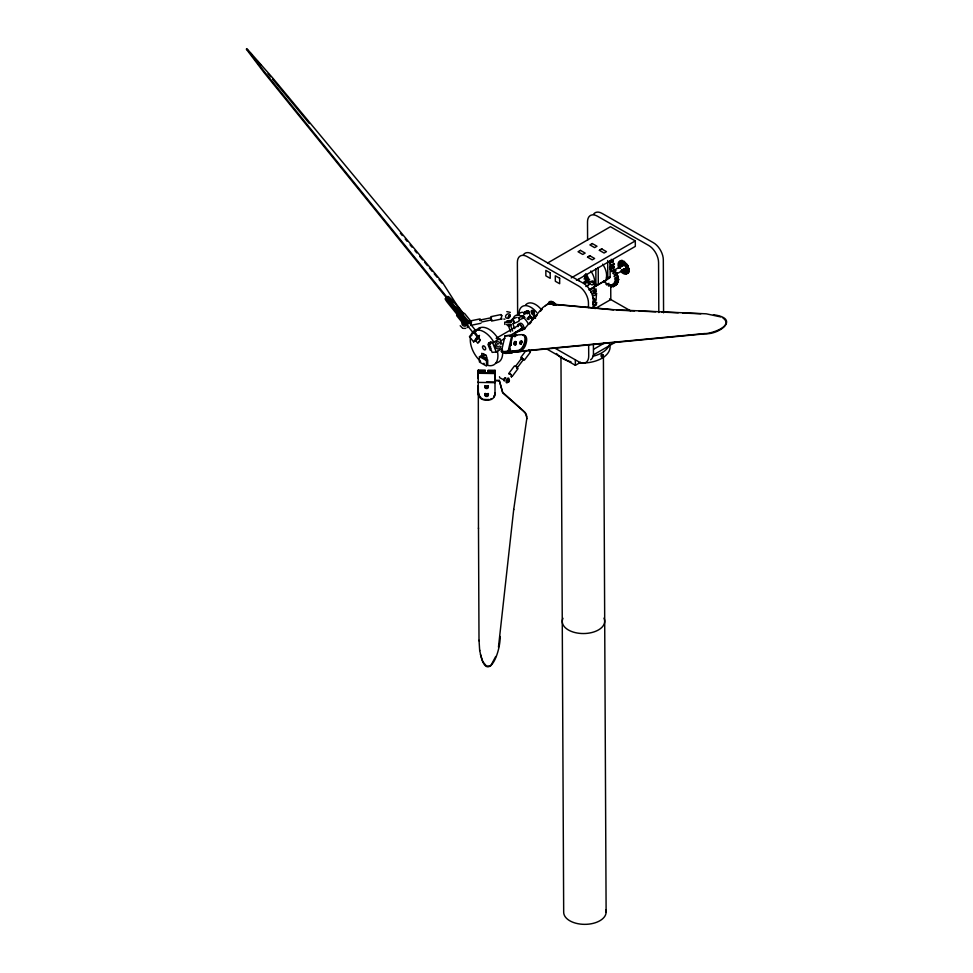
<?xml version="1.0" encoding="UTF-8"?>
<svg xmlns="http://www.w3.org/2000/svg" width="973" height="973" viewBox="0 0 973 973"><rect width="100%" height="100%" fill="white"/><g stroke="black" fill="none" stroke-linecap="round" stroke-linejoin="round"><path stroke-width="1.46" d="M495.026 376.113C494.989 373.79 494.892 379.032 495.002 376.977M499.453 376.965L499.526 376.697M526.807 418.816L526.393 414.705L525.225 412.588L502.7 392.387L499.258 380.37L494.771 380.297M616.955 279.75L618.341 281.927A11.554 6.677 60 0 1 618.208 282.389L615.836 283.763L614.085 282.875L614.997 285.308A11.554 6.677 60 0 1 614.729 285.624L613.014 284.165M501.764 315.714A2.238 0.754 78.3 0 0 500.888 314.595L501.764 315.617L501.168 319.095M501.679 319.071L501.679 318.986A2.238 0.754 78.3 0 1 501.241 318.682M604.014 280.735L603.819 281.878A11.554 6.677 60 0 0 604.257 282.413L605.705 281.975L606.07 284.262A11.554 6.677 60 0 0 606.556 284.663L607.614 283.569L608.49 285.94A11.554 6.677 60 0 0 608.989 286.184L609.597 284.53L610.886 286.767A11.554 6.677 60 0 0 611.348 286.816L611.385 284.748M485.284 370.166L478.315 370.056L478.12 373.267L494.868 373.535L495.05 370.324L488.081 370.214M478.205 381.769L478.169 382.401L494.916 382.669L494.953 382.036L486.573 381.903M494.989 381.392L495.026 380.747M495.062 380.115L495.099 379.47M526.831 417.064L525.201 413.039L523.133 410.813L502.676 392.837L499.258 380.37M509.524 336.184L516.699 335.563M490.538 318.317L491.231 318.122M491.45 319.776L490.915 317.806M513.72 509.366L498.468 647.142M511.166 376.673A2.238 0.949 36.9 0 0 511.567 376.733L511.482 376.855M513.683 509.816L526.831 418.366M611.263 259.28L611.324 260.35M500.207 636.512C500.086 656.301 485.673 685.673 479.701 650.11M480.236 320.737L480.382 319.874L480.954 320.47M609.524 261.944L610.655 261.822A6.033 3.478 60 0 1 610.947 262.333L610.12 263.732L611.932 265.228A6.033 3.478 60 0 1 611.993 265.738L610.375 265.751L611.616 268.062A6.033 3.478 60 0 1 611.421 268.378L609.706 266.991M611.385 260.423L613.026 260.46A6.033 3.478 60 0 1 613.318 260.971L612.491 262.357L614.304 263.853A6.033 3.478 60 0 1 614.364 264.364L611.993 265.738M501.375 351.642L505.072 335.819L511.883 335.15L512.735 335.515L509.037 351.338L501.375 351.642L505.619 353.442L512.43 352.785L511.591 352.421M508.186 350.985L511.883 335.15M510.484 349.137L509.888 351.703L511.336 352.311L705.23 333.8C719.716 334.493 740.514 318.353 713.464 314.741M514.376 336.5L515.362 332.255L525.031 328.181L542.691 307.638L548.115 303.71L614.425 309.767L706.24 313.817L720.786 316.93M514.972 336.755L515.958 332.511L525.043 328.862M612.698 267.83L613.16 267.575A11.554 6.677 60 0 1 613.622 268.049L613.695 270.19L615.313 270.129A11.554 6.677 60 0 1 615.702 270.713L612.771 273.352L614.668 274.483A11.554 6.677 60 0 1 614.948 275.128L613.999 276.381L615.8 277.633A11.554 6.677 60 0 1 615.958 278.266L614.583 278.874L616.25 280.65A11.554 6.677 60 0 1 616.262 281.233L614.583 281.148L615.982 283.289A11.554 6.677 60 0 1 615.836 283.763M615.702 270.713L615.264 272.513L617.04 273.121A11.554 6.677 60 0 1 617.32 273.754L616.371 275.018L618.171 276.259A11.554 6.677 60 0 1 618.317 276.904L615.958 278.266M490.733 319.521L491.438 319.752M530.005 351.691L528.813 350.171M523.34 359.207C523.608 361.311 519.74 357.286 522.501 358.429M495.719 656.507L490.757 665.727M509.73 316.687L509.11 315.544L508.83 317.478M477.658 338.19L478.339 337.327M469.497 321.649L470.008 320.981A2.238 0.754 78.3 0 0 469.582 321.613M470.968 325.505L471.285 324.325A2.238 0.754 78.3 0 1 471.127 325.079M517.137 367.113L515.398 366.359M510.156 320.604L513.78 321.005A2.238 1.873 66.4 0 1 513.756 323.17L513.78 321.005M528.485 316.736L528.68 316.724A2.238 1.873 66.4 0 0 530.37 315.909L528.68 316.724M476.016 340.501L473.644 341.864L469.521 336.78L473.048 331.684L480.151 327.573L478.74 329.616M473.644 341.864L477.159 336.767L479.531 335.393M474.848 341.17L477.804 338.945M508.818 373.45L514.498 365.872M520.762 357.541L525.627 351.046M511.567 376.733L510.874 374.447A2.238 0.949 36.9 0 0 509.037 373.656L509.159 374.058M515.921 365.848L522.002 357.748M516.833 368.353L523.778 359.098M512.394 376.137L518.074 368.56M524.338 360.229L530.017 352.652M468.5 322.586L468.755 321.966L466.554 324.07M518.913 321.163L519.448 319.156L518.098 317.429M504.756 322.039L504.756 324.471M529.604 323.997L531.562 321.698M534.493 318.244L537.424 314.79M540.356 311.348L542.302 309.037M612.917 284.213L613.416 286.512A11.554 6.677 60 0 1 613.026 286.658L611.518 284.748M480.261 340.027L479.19 341.815M457.456 314.887L456.617 315.605L463.476 324.082L467.283 325.614M458.295 314.17L459.73 312.941L264.315 71.637L246.899 48.65L272.233 77.414L442.545 282.559L456.288 304.087L463.671 313.78M459.986 312.722L460.825 312.005L464.632 313.537L471.504 322.014L469.813 323.462L468.268 322.829M463.476 324.082L467.697 320.482L471.504 322.014M467.101 327.609L468.877 326.369M478.631 337.072C480.48 335.576 475.201 339.735 477.719 339.115M593.798 300.219L594.576 298.857L593.785 298.395M522.975 315.872L522.124 316.821A1.228 1.034 66.4 0 1 523.45 315.884L524.058 317.697L522.416 317.685A1.228 1.034 66.4 0 0 524.082 317.721A1.228 1.034 66.4 0 0 523.45 315.884L523.182 315.824M545.379 305.777L547.191 304.537M547.665 262.965L610.448 226.721L635.296 240.915L635.32 246.4L576.478 280.382M587.522 257.164L589.893 255.802M599.368 250.329L601.74 248.954M571.212 277.913L635.296 240.915M469.521 336.78L471.893 335.405M610.655 261.822L613.026 260.46M610.947 262.333L613.318 260.971M584.311 276.162A4.464 2.578 60 0 1 585.393 278.108L583.995 278.91M584.396 275.213A5.583 3.223 60 0 1 586.269 278.606L587.06 278.156L589.626 279.616M611.932 265.228L614.304 263.853M585.393 278.108L585.405 281.586L583.958 282.401M583.569 283.24A5.583 3.223 60 0 0 586.281 282.085C593.481 282.304 581.647 277.135 589.638 283.094M611.421 268.378C617.94 267.94 609.585 263.525 614.364 264.364M610.339 269.193L613.16 267.575M615.313 270.129L611.36 271.589L611.263 269.412L613.622 268.049M496.133 338.336L518.512 325.42M613.282 270.701L623.815 264.62M502.542 351.034A19.545 11.287 60 0 0 502.153 348.577L496.23 351.995L492.143 352.396L488.555 343.238L490.927 341.876M594.406 283.642L592.058 284.967L590.915 284.371A1.678 0.973 60 0 1 589.723 282.316A1.678 0.973 60 0 1 590.903 281.623L592.083 282.219L594.381 280.893A13.403 7.735 60 0 1 594.406 283.642L593.287 282.997A1.678 0.973 60 0 1 592.131 280.625M488.555 343.238L492.642 342.837L499.757 338.738L501.8 343.968M614.668 274.483L617.04 273.121M501.01 340.672L504.963 338.397M511.543 334.603L522.075 328.521M589.2 289.759L608.94 278.363M615.52 274.568L626.053 268.487M589.164 289.954L606.824 279.75M614.948 275.128L617.32 273.754M589.906 290.124L593.956 287.813L594.539 288.361M590.587 291.997L596.121 288.92L595.95 291.401A2.518 1.46 -60.3 0 0 592.934 293.299M615.8 277.633L618.171 276.259M480.589 355.814L481.781 356.495L484.14 355.121M606.556 284.663L608.928 283.301M616.25 280.65L618.621 279.287L616.943 277.512L618.317 276.904M616.262 281.233L618.621 279.859A11.554 6.677 60 0 0 618.621 279.287M592.946 295.306A2.518 1.46 -60.3 0 0 595.962 293.7L596.534 293.372L595.999 300.535A2.518 1.46 -60.3 0 0 592.983 302.445M615.982 283.289L618.341 281.927M610.886 286.767L613.245 285.393M611.348 286.816L613.708 285.454M613.026 286.658L617.369 283.934L616.821 282.717M613.416 286.512L615.775 285.15L615.617 284.335M592.983 304.44A2.518 1.46 -60.3 0 0 596.011 302.858L596.583 302.53L596.364 304.902L593.238 306.969M595.099 308.611L610.801 299.55L610.728 284.931M593.652 349.258L604.124 343.214M546.753 348.979L575.371 365.313L580.601 362.297M593.676 354.744L615.921 341.9M475.444 331.319L476.174 331.112M527.646 317.77C525.542 319.399 530.662 320.494 528.826 318.049M511.421 319.679L516.59 317.417M530.37 315.909L528.704 312.357A2.238 1.873 66.4 0 0 527.025 313.221L527.317 313.841M518.536 317.794L522.683 315.97M519.485 319.813L525.019 317.393M513.756 323.17L513.27 323.085M513.318 323.729L518.5 321.467M592.995 297.945L593.761 298.176M508.283 325.262L510.594 331.817M470.531 320.871L470.239 321.564M507.407 321.479L509.22 320.543L506.763 321.333L509.025 320.604L507.407 321.479A2.554 0.657 0.6 0 0 506.69 322.55A2.554 0.657 0.6 0 0 510.436 322.708A2.554 0.657 0.6 0 0 510.582 321.747M470.008 320.981L480.151 318.889M490.757 316.699L500.888 314.595M479.762 320.105L491.535 317.672M481.635 321.99L491.924 319.862M471.273 324.277L471.041 323.693M471.309 325.262L480.942 323.267M491.547 321.078L501.679 318.986M506.811 311.603L510.326 312.382M465.726 328.375L463.257 328.375M490.112 666.043L486.962 666.006M517.077 367.94L517.271 367.332M530.394 351.691L530.419 351.691A2.238 0.949 36.9 0 0 529.105 350.158L529.13 350.158M497.021 339.005L499.757 338.738M489.735 342.557L493.834 342.155A19.545 11.287 60 0 0 474.252 330.978L480.188 339.881L477.84 343.287L475.432 340.319M490.343 344.089L487.947 344.32L490.343 350.426M502.226 352.007L518.074 350.45A7.541 4.245 -67 0 0 524.338 342.885A16.067 9.049 -67 0 0 524.946 339.918A7.541 4.245 -67 0 0 521.771 334.627L505.072 335.819M503.065 352.372L518.925 350.815A7.541 4.245 -67 0 0 524.775 344.637A16.067 9.049 -67 0 0 525.554 341.657A7.541 4.245 -67 0 0 522.623 334.992M503.917 352.725L519.764 351.168A7.541 4.245 -67 0 0 526.04 343.603A16.067 9.049 -67 0 0 526.636 340.635A7.541 4.245 -67 0 0 523.474 335.344M504.768 353.09L520.616 351.533A7.541 4.245 -67 0 0 522.501 350.815M510.74 352.056L704.634 333.544C709.876 334.116 734.785 326.332 722.842 317.891M548.711 303.965L613.501 309.876M478.278 370.701L485.247 370.81M488.045 370.859L495.014 370.968M478.242 371.333L485.028 371.443A1.678 0.961 -0.3 0 0 486.743 372.756A1.678 0.961 -0.3 0 0 488.02 371.285M488.191 371.504L494.977 371.601L495.014 394.15A7.541 6.166 3.4 0 1 488.969 400.11A16.067 13.148 3.4 0 1 485.831 400.171A7.541 6.166 3.4 0 1 478.266 393.883L478.157 372.623L494.904 372.89M478.193 371.978L484.992 372.087M488.154 372.136L494.941 372.245M494.746 380.747L499.234 380.82M616.517 310.095L634.578 310.886M639.103 311.08L655.656 311.81M661.676 312.078L678.242 312.807M682.754 313.014L700.815 313.805M618.621 279.859L617.441 279.628M503.832 319.071L504.89 319.205M499.648 377.719L504.525 380.188M470.652 322.744L466.845 321.199L450.9 301.496A7.541 0.876 49.5 0 1 447.981 296.461A16.067 1.861 49.5 0 1 448.784 296.862A7.541 0.876 49.5 0 1 454.695 303.029L463.148 313.464M467.551 322.55L466.006 321.917L263.732 72.148L246.315 49.149L247.714 50.11M466.699 323.267L465.155 322.647L449.21 302.931A7.541 0.876 49.5 0 1 446.048 297.884A16.067 1.861 49.5 0 1 446.668 298.054A7.541 0.876 49.5 0 1 450.146 301.18M468.122 324.897L464.316 323.364L448.358 303.649A7.541 0.876 49.5 0 1 445.439 298.626A16.067 1.861 49.5 0 1 446.242 299.027M513.586 335.867L514.437 336.232M618.208 282.389L617.247 281.927M613.513 266.87L613.793 267.016A6.033 3.478 60 0 0 613.987 266.699M464.705 324.204L463.951 323.45M486.159 665.739L482.778 661.652L480.48 654.549M596.887 284.298L597.118 284.432A1.678 0.973 60 0 0 598.298 283.727L598.213 267.49M586.269 278.606L588.835 280.078A9.049 5.218 60 0 0 585.758 273.632M586.281 282.085L588.847 283.557A9.049 5.218 60 0 1 585.819 286.512M609.536 298.833L630.601 310.849M593.98 290.27L595.95 291.401M596.534 293.372L593.992 292.581L595.962 293.7M596.583 302.53L594.029 301.739L596.011 302.858M553.892 347.58L578.899 361.859A13.963 8.064 60 0 0 588.714 356.057L588.665 345.451M462.443 328.071L460.193 325.712M505.522 378.242L504.367 378.886L504.379 380.139M522.501 358.417L523.377 359.232M616.456 283.763L617.089 284.25A11.554 6.677 60 0 0 617.369 283.934M522.16 359.39L521.455 358.405M450.669 301.168L450.28 301.192M456.106 311.798L455.303 310.946M501.569 319.12L500.913 318.293M250.389 53.029L252.165 55.023M450.937 301.46L451.508 302.117M614.814 284.615L615.386 285.284A11.554 6.677 60 0 0 615.775 285.15M257.334 60.983L260.898 65.155M268.062 73.644L270.749 76.855M400.389 233.216L402.323 235.527M405.218 239.005L407.152 241.328M410.047 244.807L411.98 247.13M414.887 250.608L416.821 252.919M419.716 256.398L422.623 259.876M424.556 262.199L427.451 265.678M429.385 268.001L432.28 271.479M434.213 273.79L437.12 277.269M439.054 279.592L441.949 283.07M272.61 79.093L309.414 123.559M460.825 312.005L467.697 320.482M468.439 321.589L475.919 330.832M473.048 331.684L477.159 336.767M465.909 323.741L473.389 332.997M455.79 310.922L456.398 311.774M459.767 309.961L463.075 314.291M608.611 277.329L608.964 277.585A1.678 0.973 60 0 0 610.144 276.891L610.059 260.642M510.874 374.447L509.037 373.632M528.704 312.357L527.025 313.221M609.536 267.611L609.852 268.949M492.642 342.837L496.23 351.995M510.363 324.508L512.601 331.002M612.175 266.955L612.224 267.587M479.032 640.307L479.677 650.56M663.574 312.832L663.318 259.779A13.963 8.064 60 0 0 653.394 242.715L602.056 213.403A13.963 8.064 60 0 0 593.542 214.242M658.818 312.54L658.575 262.515A13.963 8.064 60 0 0 648.65 245.439L597.325 216.14A13.963 8.064 60 0 0 587.51 221.941L587.595 240.136M607.687 260.533L607.772 278.266A1.678 0.973 60 0 1 606.593 278.959L606.179 278.424A13.452 7.772 60 0 0 602.628 264.169M603.406 356.24L606.118 912.102M595.841 268.852L595.926 285.101A1.678 0.973 60 0 1 594.746 285.794L594.333 285.259A13.452 7.772 60 0 0 590.781 271.005M593.226 307.845L593.189 300.268A13.963 8.064 60 0 0 583.265 283.192L531.927 253.892A13.963 8.064 60 0 0 523.413 254.731M593.408 344.223L593.457 353.321A13.963 8.064 60 0 1 590.599 359.755M588.47 307.541L588.458 302.992A13.963 8.064 60 0 0 578.521 285.928L527.196 256.629A13.963 8.064 60 0 0 517.381 262.43L517.636 315.495M575.347 359.828L575.371 365.313M560.959 356.386L563.683 912.236A21.224 12.187 -0.3 0 0 586.755 924.301A21.224 12.187 -0.3 0 0 605.79 909.986M495.05 370.324L495.062 381.598M481.781 356.495L481.757 353.296L486.5 355.996L486.512 359.195L487.704 359.876L487.728 365.361A19.545 11.287 60 0 0 497.422 351.314M478.315 370.056L478.23 378.509M478.266 385.649L478.302 393.238A7.541 6.166 3.4 0 0 478.886 395.61M478.485 528.023L479.008 640.757M478.315 386.074L478.461 528.461M609.889 345.135A27.925 16.03 -0.3 0 1 579.008 362.965M570.969 361.749A27.925 16.03 -0.3 0 1 556.544 353.515M609.548 344.43A27.925 16.03 -0.3 0 1 592.63 356.349M618.731 268.013A7.261 4.196 60 0 1 622.246 261.214A7.261 4.196 60 0 1 628.23 271.491A7.261 4.196 60 0 1 620.628 271.26M594.114 290.453A2.518 1.46 -60.3 0 1 592.861 294.101M594.308 300.037A2.518 1.46 -60.3 0 1 592.898 303.248M548.152 304.16A7.261 4.196 60 0 1 556.41 305.121M603.978 618.147A21.224 12.187 -0.3 0 1 583.484 633.545A21.224 12.187 -0.3 0 1 562.978 618.281M523.742 313.732A10.667 6.154 60 0 1 528.692 311.324M518.95 314.145A16.748 9.669 60 0 1 536.658 312.406M525.7 304.853A16.748 9.669 60 0 1 541.389 309.669M499.246 346.047A1.678 1.326 84.4 0 1 497.483 346.85A1.678 1.326 84.4 0 1 496.826 344.539A1.678 1.326 84.4 0 1 498.65 343.919M486.95 357.833A2.797 1.605 -0.3 0 1 484.177 357.127A2.797 1.605 -0.3 0 1 484.165 355.388M486.086 355.084A2.797 1.605 -0.3 0 1 483.715 353.576M490.781 348.443A2.797 2.201 84.4 0 1 489.833 344.406M486.682 358.551A3.624 2.08 -0.3 0 1 483.192 357.322A3.624 2.08 -0.3 0 1 483.946 355.011M484.226 363.574A3.624 2.08 -0.3 0 1 483.751 363.306M472.002 334.311A3.624 0.778 -39 0 1 472.428 333.471M472.744 333.082A3.624 0.778 -39 0 1 477.293 329.823M477.707 339.091A3.624 0.778 -39 0 1 476.223 339.042A3.624 0.778 -39 0 1 479.239 336.062M500.852 346.169A3.624 2.87 84.4 0 1 496.595 348.419A3.624 2.87 84.4 0 1 496.133 342.508A3.624 2.87 84.4 0 1 500.694 344.187M508.113 321.564A2.554 0.657 0.6 0 1 509.426 321.577M511.239 324.544A2.554 0.657 0.6 0 1 508.77 325.006A2.554 0.657 0.6 0 1 506.288 324.508M466.918 324.581A2.554 2.177 23.5 0 1 463.391 325.797A2.554 2.177 23.5 0 1 462.564 322.258M464.644 324.289A1.314 1.082 32.7 0 1 463.817 323.45M504.282 381.063A2.554 1.155 -66.7 0 1 504.428 379.896M504.646 379.275A2.554 1.155 -66.7 0 1 505.656 377.719M508.028 381.963A2.554 1.155 -66.7 0 1 506.118 381.489A2.554 1.155 -66.7 0 1 508.344 378.047A2.554 1.155 -66.7 0 1 508.368 381.428M504.476 380.334A1.314 0.718 -62.9 0 1 504.087 378.996A1.314 0.718 -62.9 0 1 505.425 377.938M509.037 317.709A2.554 1.982 -38 0 1 505.571 316.93A2.554 1.982 -38 0 1 508.356 313.853A2.554 1.982 -38 0 1 509.913 316.736M509.098 317.648A1.314 0.766 -60.3 0 1 508.295 316.76A1.314 0.766 -60.3 0 1 509.548 315.313A1.314 0.766 -60.3 0 1 510.01 316.59M534.53 313.951A2.554 1.387 64.2 0 1 532.17 314.182A2.554 1.387 64.2 0 1 531.672 310.448A2.554 1.387 64.2 0 1 534.372 312.759M494.515 395.22A7.541 6.166 3.4 0 1 493.834 396.279M495.087 392.873A7.541 6.166 3.4 0 1 494.941 394.065M480.565 396.996A7.541 6.166 3.4 0 1 479.628 396.047M478.923 394.977A7.541 6.166 3.4 0 1 478.339 392.606M488.337 393.506A1.678 1.374 3.4 0 1 486.719 395.208A1.678 1.374 3.4 0 1 485.101 393.457M488.349 385.916A1.678 1.374 3.4 0 1 486.682 387.254A1.678 1.374 3.4 0 1 485.004 385.855M478.959 394.333A7.541 6.166 3.4 0 1 478.375 391.961M494.479 395.865A7.541 6.166 3.4 0 1 493.798 396.923M491.718 398.589A7.541 6.166 3.4 0 1 490.416 399.137M489.005 399.465A7.541 6.166 3.4 0 1 487.546 399.562A16.067 13.148 3.4 0 1 484.396 399.392M495.05 393.506A7.541 6.166 3.4 0 1 494.904 394.71M482.985 399.015A7.541 6.166 3.4 0 1 479.592 396.692M487.862 393.53A1.678 1.374 3.4 0 1 487.522 395.683A1.678 1.374 3.4 0 1 485.065 394.807M485.065 394.101A1.678 1.374 3.4 0 1 485.491 393.493M488.081 385.867A1.678 1.374 3.4 0 1 486.646 387.899A1.678 1.374 3.4 0 1 485.186 385.819M521.37 344.053A1.678 0.949 -67 0 1 521.978 342.131M516.055 342.715A1.678 0.949 -67 0 0 515.532 344.953A1.678 0.949 -67 0 0 516.128 344.454M511.384 345.281A1.678 1.326 84.4 0 1 511.47 342.496M520.969 344.369A1.678 0.949 -67 0 1 520.628 342.715A1.678 0.949 -67 0 1 521.966 341.231M515.045 344.953A1.678 0.949 -67 0 1 514.778 343.092A1.678 0.949 -67 0 1 516.286 341.851M490.757 347.069A1.678 1.326 84.4 0 1 490.55 346.704M450.049 302.214A7.541 0.876 49.5 0 1 446.887 297.154M480.613 361.299A19.545 11.287 60 0 1 470.373 338.105M502.652 353.381A19.545 11.287 60 0 1 496.084 362.905M478.996 328.242A19.545 11.287 60 0 1 498.565 339.419M585.405 281.586A4.464 2.578 60 0 1 583.63 282.304M589.212 284.274A9.049 5.218 60 0 1 586.61 286.05M579.215 280.954A9.049 5.218 60 0 1 578.315 279.348M587.072 281.635A5.583 3.223 60 0 1 584.359 282.778M585.187 274.763A5.583 3.223 60 0 1 587.06 278.156M610.801 268.937A11.554 6.677 60 0 1 611.263 269.412M612.954 271.503A11.554 6.677 60 0 1 613.343 272.087M609.609 276.673A2.238 1.289 60 0 1 607.687 277.816M521.528 329.008A3.345 1.934 60 0 1 520.92 328.558M519.229 324.24A3.345 1.934 60 0 1 522.696 324.556A3.345 1.934 60 0 1 523.206 329.154M514.753 328.655A12.284 7.091 60 0 1 513.063 323.668M513.039 319.193A12.284 7.091 60 0 1 521.467 316.201M524.033 318.11A12.284 7.091 60 0 1 528.278 323.863M518.147 315.228A12.284 7.091 60 0 1 526.211 313.464M529.981 316.614A12.284 7.091 60 0 1 532.134 319.521M518.037 326.673A2.797 1.618 60 0 1 519.582 324.727A2.797 1.618 60 0 1 521.905 328.096A2.797 1.618 60 0 1 519.947 329.458M517.612 326.32A3.345 1.934 60 0 1 519.837 324.374A3.345 1.934 60 0 1 522.294 328.789A3.345 1.934 60 0 1 519.4 329.531M530.662 317.83A3.685 2.128 60 0 1 532.486 319.594M530.978 318.049A3.345 1.934 60 0 1 532.657 319.801M530.771 317.271A4.427 2.554 60 0 1 532.79 319.278M530.467 316.639A4.768 2.749 60 0 1 533.277 319.241M530.674 316.529A4.768 2.749 60 0 1 533.472 319.12M523.997 313.622A10.606 6.13 60 0 1 528.74 311.226M524.009 313.999A10.277 5.935 60 0 1 528.74 311.676M524.763 314.17A9.402 5.424 60 0 1 528.655 312.394M533.849 315.848A9.402 5.424 60 0 1 535.564 318.305A9.073 5.242 60 0 0 533.946 315.909M525.7 313.561A9.073 5.242 60 0 1 528.935 312.588M525.894 313.44A9.073 5.242 60 0 1 528.181 312.394M548.225 304.014A6.981 4.026 60 0 1 556.009 305.218M549.04 304.196A5.972 3.442 60 0 1 555.328 305.291M549.198 304.184A5.862 3.381 60 0 1 554.963 304.792M555.121 304.707A5.862 3.381 60 0 0 549.356 304.099A5.972 3.442 60 0 1 555.571 305.145M552.992 304.792A3.661 2.116 60 0 1 553.528 305.096M552.98 304.683A3.783 2.177 60 0 1 553.54 305.011M622.781 266.164A2.238 1.289 60 0 1 624.192 264.984A2.238 1.289 60 0 1 625.919 267.611A2.238 1.289 60 0 1 624.52 268.791M622.465 266.188A2.457 1.423 60 0 1 624.021 264.875A2.457 1.423 60 0 1 625.919 267.77A2.457 1.423 60 0 1 624.374 269.083M628.85 268.134A6.981 4.026 60 0 1 627.038 273.304A6.981 4.026 60 0 1 621.358 270.166A7.261 4.196 60 0 0 629.069 271.881M620.251 268.341A6.981 4.026 60 0 1 622.173 260.667M623.644 261.08A6.981 4.026 60 0 1 624.398 261.494M627.731 265.24A6.981 4.026 60 0 1 628.205 266.188M620.275 268.232A7.261 4.196 60 0 1 622.124 260.29M628.254 268.451A5.972 3.442 60 0 1 626.539 272.416A5.972 3.442 60 0 1 621.929 269.935M620.47 267.393A5.972 3.442 60 0 1 620.701 262.187A5.972 3.442 60 0 1 625.007 262.783A5.862 3.381 60 0 0 620.908 262.175A5.862 3.381 60 0 0 620.458 266.906M625.675 263.403A5.972 3.442 60 0 1 628.059 267.563A5.862 3.381 60 0 0 625.639 263.33M628.266 268.402A5.862 3.381 60 0 1 626.746 272.221A5.862 3.381 60 0 1 622.428 270.287M621.552 265.933A3.783 2.177 60 0 1 624.24 263.926A3.783 2.177 60 0 1 626.819 269.083A3.783 2.177 60 0 1 623.231 269.302M628.424 268.305A5.862 3.381 60 0 1 626.904 272.136A5.862 3.381 60 0 1 622.586 270.19M620.616 266.821A5.862 3.381 60 0 1 621.066 262.078A5.862 3.381 60 0 1 625.128 262.625M625.797 263.245A5.862 3.381 60 0 1 628.23 267.417M628.485 268.305A5.972 3.442 60 0 1 626.782 272.282A5.972 3.442 60 0 1 622.173 269.801M620.713 267.247A5.972 3.442 60 0 1 623.863 261.761M624.557 262.138A5.972 3.442 60 0 1 625.25 262.637M626.539 263.975A5.972 3.442 60 0 1 627.999 266.529M621.796 265.872A3.661 2.116 60 0 1 624.398 263.926A3.661 2.116 60 0 1 626.892 268.925A3.661 2.116 60 0 1 623.425 269.144M533.873 312.053C531.453 314.984 531.842 308.307 533.922 312.138C531.489 314.656 531.732 308.587 533.873 312.053M603.017 354.853C601.071 360.776 599.855 352.129 603.017 354.853M507.675 381.185C509.001 384.007 509.657 377.342 507.675 381.185M507.76 381.221C508.915 383.703 509.56 377.548 507.76 381.221M510.57 325.091L508.307 325.979L510.57 325.091M580.407 250.377L578.047 251.752L582.778 254.464L585.15 253.089L580.407 250.377M592.253 243.542L589.893 244.916L594.625 247.616L596.996 246.242L592.253 243.542M589.893 255.79L587.522 257.152L592.253 259.864L594.625 258.49L589.893 255.79M601.74 248.954L599.368 250.316L604.099 253.029L606.471 251.654L601.74 248.954M450.937 299.976L453.065 302.506L450.937 299.976M449.258 301.411L451.375 303.953L449.258 301.411M456.909 307.334L459.025 309.876L456.909 307.334M455.218 308.782L457.334 311.324L455.218 308.782M550.183 272.854L545.841 270.372L545.865 275.858L550.219 278.339L550.183 272.854M559.645 278.242L555.291 275.773L555.328 281.258L559.67 283.727L559.645 278.242M486.488 360.569L479.385 356.507L479.409 362.005L486.512 366.055L486.488 360.569M508.538 382.036A1.314 0.718 -62.9 0 0 509.22 379.92A1.314 0.718 -62.9 0 0 507.699 381.015A1.314 0.718 -62.9 0 0 508.538 382.036M531.781 312.151A1.314 1.034 34.6 0 0 533.922 312.661A1.314 1.034 34.6 0 0 532.936 310.764A1.314 1.034 34.6 0 0 531.781 312.151M485.418 388.118A1.678 1.374 3.4 0 0 488.227 387.546A1.678 1.374 3.4 0 0 486.159 385.831A1.678 1.374 3.4 0 0 485.418 388.118M485.466 396.072A1.678 1.374 3.4 0 0 488.264 395.5A1.678 1.374 3.4 0 0 486.196 393.785A1.678 1.374 3.4 0 0 485.466 396.072M515.009 344.357A1.678 0.949 -67 0 0 515.654 341.62A1.678 0.949 -67 0 0 513.793 343.141A1.678 0.949 -67 0 0 515.009 344.357M520.932 343.785A1.678 0.949 -67 0 0 521.577 341.036A1.678 0.949 -67 0 0 519.716 342.557A1.678 0.949 -67 0 0 520.932 343.785M482.511 346.96A2.238 1.289 60 0 0 484.895 349.903A2.238 1.289 60 0 0 484.882 346.729A2.238 1.289 60 0 0 482.511 346.96M624.24 264.024A3.661 2.116 60 0 0 621.638 265.97A3.783 2.177 60 0 1 624.398 263.829A3.783 2.177 60 0 1 626.977 268.998A3.783 2.177 60 0 1 623.389 269.217A3.661 2.116 60 0 0 626.734 269.022A3.661 2.116 60 0 0 624.24 264.024"/></g></svg>
